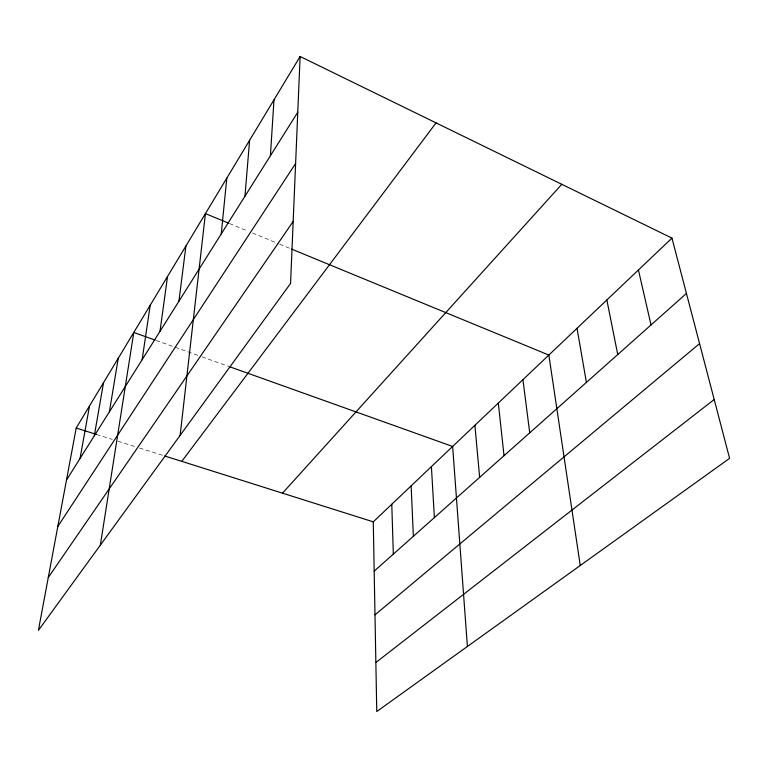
<?xml version="1.0" encoding="UTF-8"?>
<svg xmlns="http://www.w3.org/2000/svg" width="768" height="768" viewBox="0 0 768 768"><rect width="100%" height="100%" fill="white"/><g stroke="black" fill="none" stroke-linecap="round" stroke-linejoin="round"><path stroke-width="0.58" stroke-dasharray="3.84 2.88" d="M96.509 434.438L112.31 439.43M117.984 441.226L135.005 446.602M139.546 448.032L163.488 455.597M156.163 340.464L200.909 356.458M202.022 356.861L228.902 366.47M229.507 223.526L248.112 231.187M252.461 232.982L278.573 243.734M279.658 244.186L289.45 248.218"/><path stroke-width="1.15" d="M300.115 56.477L290.563 283.45L38.4 630.355L76.205 428.026L300.115 56.477L671.962 238.118L729.6 458.342L376.762 711.523L373.277 521.837L671.962 238.118M270.403 155.741L273.984 99.85M244.963 196.205L249.6 140.304M221.251 233.914L226.79 178.147M180.134 435.36L205.421 213.61L228.413 223.075M178.934 301.219L185.923 245.962M159.984 331.354L167.549 276.451M142.128 359.741L150.202 305.242M100.349 545.126L133.795 332.467L155.04 340.061M109.382 411.83L118.253 358.253M94.31 435.782L103.517 382.714M80.035 458.496L89.52 405.936M66.48 480.048L297.773 112.224M57.802 526.512L295.613 163.488M48.269 577.507L293.174 221.443M181.786 461.366L436.051 122.88M282.499 493.171L561.792 184.301M374.179 571.152L686.438 293.453M374.986 614.87L699.571 343.622M375.859 662.525L714.202 399.504M76.205 428.026L96.509 434.438M164.64 455.952L373.277 521.837M230.026 366.874L452.64 446.458L467.405 646.483M291.619 249.11L548.851 355.066L580.243 565.517M638.429 269.962L651.024 324.95M606.845 299.971L617.741 354.547M577.027 328.291L586.406 382.416M522.931 379.68L529.728 432.826M498.317 403.056L504.019 455.683M474.912 425.29L479.626 477.379M431.405 466.627L434.381 517.613M411.139 485.875L413.366 536.304M391.786 504.259L393.322 554.131"/></g></svg>
